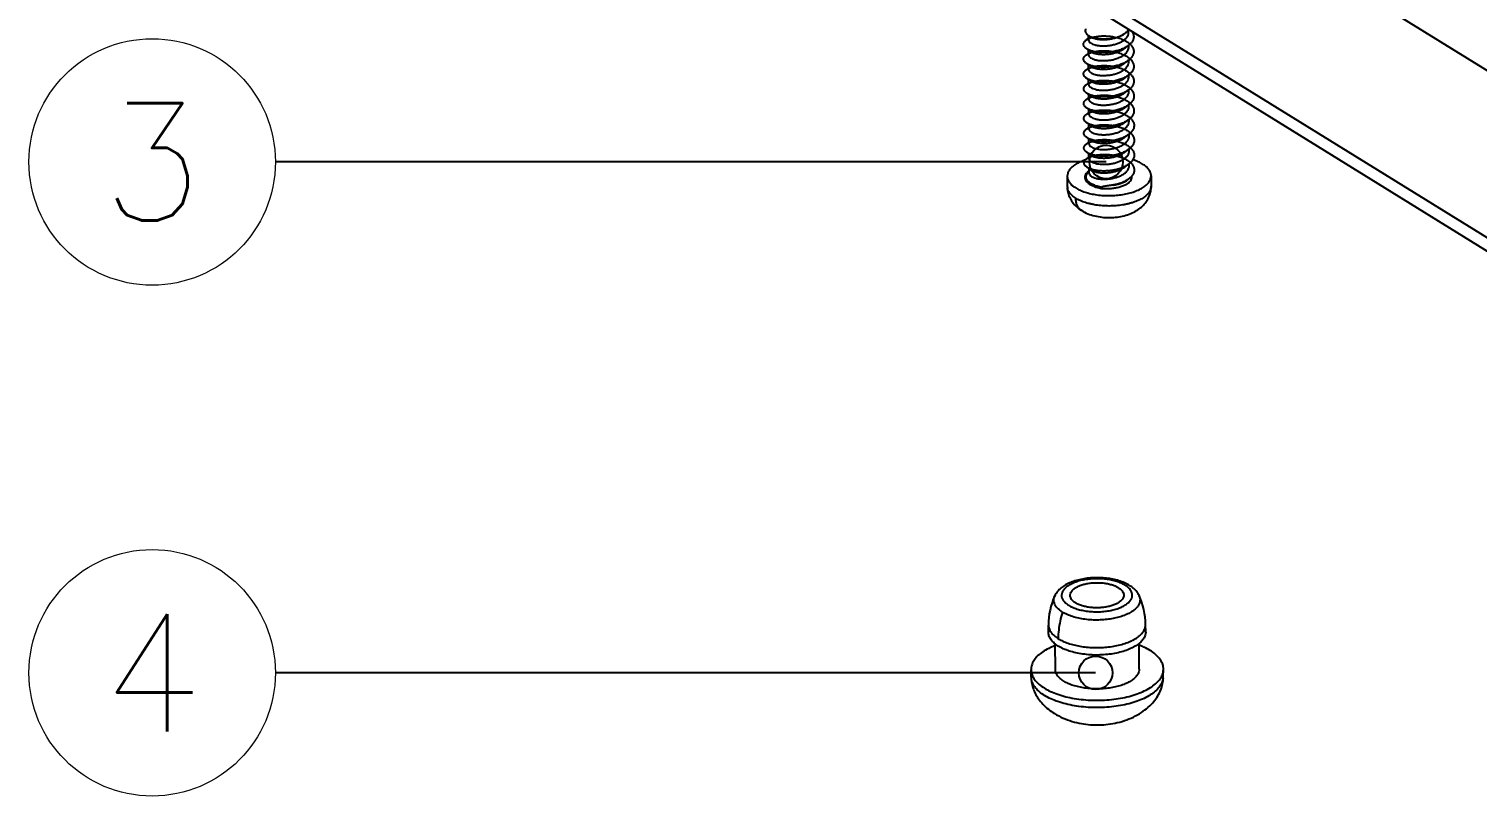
# Model space of a CAD drawing. Header units: inches. Extents: x 3721 to 4368, y 531 to 969.
# Drawn here: x 3727.7 to 3814.1, y 559.8 to 605.5 of the extents above; entities that cross this region are included whole.
import ezdxf
from ezdxf.enums import TextEntityAlignment as Align

# ---------------------------------------------------------------- set-up
doc = ezdxf.new("R2010")
doc.units = ezdxf.units.IN
doc.header["$MEASUREMENT"] = 0
doc.layers.add('10', color=7, linetype='Continuous')
doc.layers.add('from', color=7, linetype='Continuous', lineweight=13)
doc.styles.add('TXT', font='txt.shx', dxfattribs={"bigfont": 'gbcbig.shx'})
doc.dimstyles.get("Standard").update_dxf_attribs({"dimtxt": 3, "dimasz": 2, "dimexe": 0.18, "dimexo": 0.0625, "dimgap": 0.09, "dimtad": 0, "dimzin": 0, "dimdsep": 46, "dimtxsty": 'Standard', "dimcen": 0.09, "dimclrd": 4, "dimclre": 6, "dimclrt": 4, "dimadec": 0, "dimazin": 0, "dimtfac": 1, "dimtofl": 0, "dimtmove": 0, "dimatfit": 3, "dimfxl": 1, "dimtolj": 1, "dimtzin": 0, "dimarcsym": 0})

msp = doc.modelspace()

# ---------------------------------------------------------------- linework, layer by layer
at = {"color": 7, "linetype": 'Continuous'}
for p, q in [((3790.875, 604.986), (3790.725, 604.871)), ((3790.837, 605.187), (3790.986, 605.1)), ((3790.874, 605.16), (3790.982, 605.079)), ((3790.875, 604.895), (3790.874, 605.16)), ((3791.115, 605.004), (3790.982, 605.079)), ((3793.273, 605.347), (3793.272, 605.523)), ((3790.879, 604.102), (3790.729, 603.988)), ((3790.731, 604.386), (3790.986, 604.196)), ((3790.879, 604.012), (3790.878, 604.276)), ((3791.119, 604.121), (3790.986, 604.196)), ((3793.004, 604.365), (3793.256, 604.557)), ((3793.277, 604.464), (3793.276, 604.574)), ((3790.882, 603.219), (3790.733, 603.105)), ((3790.735, 603.503), (3790.989, 603.312)), ((3790.883, 603.129), (3790.882, 603.393)), ((3791.122, 603.238), (3790.989, 603.312)), ((3793.007, 603.481), (3793.259, 603.674)), ((3793.28, 603.58), (3793.28, 603.691)), ((3790.886, 602.336), (3790.736, 602.221)), ((3790.739, 602.62), (3790.993, 602.429)), ((3790.887, 602.245), (3790.886, 602.51)), ((3791.126, 602.355), (3790.993, 602.429)), ((3793.011, 602.598), (3793.263, 602.791)), ((3793.284, 602.697), (3793.284, 602.807)), ((3790.89, 601.453), (3790.74, 601.338)), ((3790.743, 601.737), (3790.997, 601.546)), ((3790.89, 601.362), (3790.889, 601.627)), ((3791.13, 601.471), (3790.997, 601.546)), ((3793.015, 601.715), (3793.267, 601.908)), ((3793.288, 601.814), (3793.287, 601.924)), ((3790.894, 600.57), (3790.744, 600.455)), ((3790.746, 600.854), (3791.001, 600.663)), ((3790.894, 600.479), (3790.893, 600.744)), ((3791.134, 600.588), (3791.001, 600.663)), ((3793.019, 600.832), (3793.271, 601.024)), ((3793.292, 600.931), (3793.291, 601.041)), ((3790.898, 599.686), (3790.748, 599.572)), ((3790.75, 599.97), (3791.005, 599.78)), ((3790.898, 599.596), (3790.897, 599.86)), ((3791.138, 599.705), (3791.005, 599.78)), ((3793.022, 599.948), (3793.275, 600.141)), ((3793.295, 600.048), (3793.295, 600.158)), ((3790.901, 598.803), (3790.752, 598.689)), ((3790.754, 599.087), (3791.008, 598.896)), ((3790.902, 598.713), (3790.901, 598.977)), ((3791.141, 598.822), (3791.008, 598.896)), ((3793.026, 599.065), (3793.278, 599.258)), ((3793.299, 599.164), (3793.299, 599.274)), ((3790.905, 597.92), (3790.755, 597.805)), ((3790.758, 598.204), (3791.012, 598.013)), ((3790.906, 597.829), (3790.904, 598.094)), ((3791.145, 597.939), (3791.012, 598.013)), ((3793.03, 598.182), (3793.282, 598.375)), ((3793.303, 598.281), (3793.303, 598.391)), ((3790.761, 597.321), (3791.016, 597.13)), ((3790.909, 596.946), (3790.908, 597.211)), ((3791.149, 597.056), (3791.016, 597.13)), ((3793.034, 597.299), (3793.286, 597.492)), ((3793.307, 597.398), (3793.306, 597.508)), ((3789.61, 596.767), (3789.613, 596.149)), ((3791.652, 596.1), (3791.632, 596.041)), ((3793.183, 596.527), (3793.29, 596.608)), ((3794.609, 596.789), (3794.612, 596.17)), ((3788.49, 569.554), (3788.488, 569.996)), ((3794.288, 569.579), (3794.287, 570.021)), ((3788.899, 567.348), (3788.893, 568.874)), ((3793.898, 567.369), (3793.891, 568.897)), ((3787.461, 566.883), (3787.45, 567.324)), ((3795.341, 566.917), (3795.348, 567.358))]:
    msp.add_line(p, q, dxfattribs=at)
for centre, radius, start, end in [((3790.172, 596.152), 0.559, 180.30794, 191.03338), ((3792.65, 597.235), 0.886, 306.30435, 306.93311), ((3792.611, 570.016), 4.123, 155.18807, 180.28088), ((3790.163, 570.005), 4.123, 0.20982, 25.30298), ((3789.547, 566.909), 2.087, 180.23877, 180.71552), ((3788.338, 566.904), 0.878, 181.35892, 185.97542), ((3794.466, 566.93), 0.874, 351.53851, 359.1423)]:
    msp.add_arc(centre, radius, start, end, dxfattribs=at)
for points, start_tangent, end_tangent in [([(3793.355, 604.642), (3793.311, 604.602), (3793.226, 604.535), (3793.13, 604.472), (3793.025, 604.414), (3792.912, 604.36), (3792.79, 604.312), (3792.662, 604.27), (3792.529, 604.233), (3792.391, 604.202), (3792.251, 604.177), (3792.11, 604.159), (3791.968, 604.146), (3791.827, 604.14), (3791.689, 604.141), (3791.553, 604.147), (3791.423, 604.16), (3791.298, 604.178), (3791.18, 604.202), (3791.071, 604.23), (3790.97, 604.263), (3790.879, 604.3), (3790.799, 604.342), (3790.731, 604.387), (3790.675, 604.434), (3790.632, 604.484), (3790.601, 604.536), (3790.583, 604.588), (3790.578, 604.641), (3790.587, 604.694), (3790.61, 604.747), (3790.646, 604.798), (3790.696, 604.847), (3790.757, 604.894), (3790.83, 604.938), (3790.914, 604.979), (3791.008, 605.016), (3791.112, 605.048), (3791.225, 605.075), (3791.346, 605.097), (3791.473, 605.114), (3791.606, 605.125), (3791.743, 605.13), (3791.883, 605.129), (3792.024, 605.122), (3792.166, 605.108), (3792.307, 605.088), (3792.447, 605.062), (3792.582, 605.029), (3792.714, 604.991), (3792.839, 604.947), (3792.958, 604.898), (3793.069, 604.843), (3793.171, 604.784), (3793.264, 604.72), (3793.345, 604.653), (3793.415, 604.582), (3793.472, 604.508), (3793.517, 604.431), (3793.55, 604.353), (3793.57, 604.274), (3793.576, 604.194), (3793.569, 604.115), (3793.548, 604.035), (3793.513, 603.957), (3793.466, 603.881), (3793.406, 603.807), (3793.335, 603.736), (3793.26, 603.674)], (-0.721308, -0.692614), (-0.795037, -0.606561)), ([(3790.731, 604.386), (3790.675, 604.434), (3790.632, 604.484), (3790.601, 604.536), (3790.583, 604.588), (3790.578, 604.641), (3790.587, 604.694), (3790.61, 604.747), (3790.646, 604.798), (3790.696, 604.847), (3790.725, 604.871)], (-0.800667, 0.59911), (0.795674, 0.605725)), ([(3790.708, 605.547), (3790.682, 605.463), (3790.694, 605.365), (3790.75, 605.268), (3790.837, 605.187)], (-0.445122, -0.89547), (0.800955, -0.598724)), ([(3790.875, 604.895), (3790.877, 604.873), (3790.913, 604.791), (3790.994, 604.715), (3791.116, 604.65)], (-0.003514, -0.999994), (0.920726, -0.390211)), ([(3790.986, 605.1), (3791.158, 605.037), (3791.358, 604.989), (3791.579, 604.96), (3791.814, 604.949), (3792.057, 604.961), (3792.299, 604.994), (3792.529, 605.046), (3792.74, 605.117), (3792.926, 605.206), (3793.061, 605.295)], (0.908379, -0.418148), (0.793975, 0.607951)), ([(3793, 605.248), (3792.966, 605.223), (3792.793, 605.12), (3792.593, 605.035), (3792.372, 604.969), (3792.14, 604.924), (3791.906, 604.899), (3791.678, 604.897), (3791.465, 604.916), (3791.274, 604.952), (3791.115, 605.004)], (-0.794495, -0.607271), (-0.920728, 0.390205)), ([(3791.116, 604.65), (3791.275, 604.596), (3791.465, 604.559), (3791.678, 604.541), (3791.905, 604.544), (3792.141, 604.567), (3792.375, 604.613), (3792.596, 604.679), (3792.796, 604.766), (3792.969, 604.868), (3793.107, 604.984), (3793.206, 605.112), (3793.261, 605.248), (3793.273, 605.347)], (0.920726, -0.390211), (-0.002361, 0.999997)), ([(3793.061, 605.295), (3793.08, 605.309), (3793.196, 605.422), (3793.266, 605.527)], (0.793975, 0.607951), (0.453443, 0.891285)), ([(3793.452, 605.413), (3793.481, 605.372), (3793.523, 605.295), (3793.553, 605.217), (3793.569, 605.137), (3793.572, 605.057), (3793.561, 604.977), (3793.536, 604.898), (3793.499, 604.821), (3793.448, 604.746), (3793.385, 604.672), (3793.311, 604.602), (3793.256, 604.557)], (0.595849, -0.803097), (-0.795023, -0.606579)), ([(3793.358, 603.758), (3793.335, 603.736), (3793.252, 603.669), (3793.16, 603.605), (3793.057, 603.545), (3792.945, 603.49), (3792.825, 603.441), (3792.699, 603.397), (3792.567, 603.359), (3792.43, 603.326), (3792.291, 603.3), (3792.15, 603.28), (3792.008, 603.265), (3791.866, 603.258), (3791.727, 603.257), (3791.591, 603.262), (3791.459, 603.273), (3791.333, 603.29), (3791.214, 603.312), (3791.101, 603.339), (3790.998, 603.371), (3790.904, 603.407), (3790.822, 603.448), (3790.751, 603.492), (3790.692, 603.539), (3790.645, 603.588), (3790.611, 603.639), (3790.59, 603.692), (3790.582, 603.745), (3790.587, 603.798), (3790.607, 603.85), (3790.64, 603.902), (3790.686, 603.952), (3790.744, 603.999), (3790.814, 604.044), (3790.895, 604.086), (3790.987, 604.123), (3791.089, 604.157), (3791.199, 604.185), (3791.318, 604.209), (3791.444, 604.227), (3791.576, 604.239), (3791.711, 604.246), (3791.851, 604.246), (3791.992, 604.241), (3792.134, 604.229), (3792.276, 604.211), (3792.415, 604.186), (3792.552, 604.155), (3792.684, 604.118), (3792.811, 604.075), (3792.932, 604.027), (3793.046, 603.974), (3793.15, 603.916), (3793.245, 603.854), (3793.329, 603.787), (3793.402, 603.717), (3793.462, 603.643), (3793.511, 603.568), (3793.547, 603.49), (3793.57, 603.411), (3793.579, 603.332), (3793.576, 603.252), (3793.558, 603.172), (3793.527, 603.094), (3793.483, 603.017), (3793.426, 602.943), (3793.358, 602.871), (3793.278, 602.802), (3793.263, 602.791)], (-0.721702, -0.692204), (-0.794989, -0.606623)), ([(3793.256, 604.557), (3793.226, 604.535), (3793.13, 604.472), (3793.025, 604.414), (3792.912, 604.36), (3792.79, 604.312), (3792.662, 604.27), (3792.529, 604.233), (3792.391, 604.202), (3792.251, 604.177), (3792.11, 604.159), (3791.968, 604.146), (3791.827, 604.14), (3791.689, 604.141), (3791.553, 604.147), (3791.423, 604.16), (3791.298, 604.178), (3791.18, 604.202), (3791.071, 604.23), (3790.97, 604.263), (3790.879, 604.3), (3790.799, 604.342), (3790.731, 604.386)], (-0.795023, -0.606579), (-0.800667, 0.59911)), ([(3790.879, 604.012), (3790.881, 603.989), (3790.917, 603.908), (3790.998, 603.832), (3791.12, 603.767)], (-0.003953, -0.999992), (0.920725, -0.390211)), ([(3793.004, 604.364), (3792.97, 604.34), (3792.797, 604.237), (3792.597, 604.152), (3792.377, 604.086), (3792.145, 604.04), (3791.91, 604.016), (3791.683, 604.014), (3791.469, 604.032), (3791.278, 604.069), (3791.119, 604.121)], (-0.793811, -0.608165), (-0.920724, 0.390214)), ([(3791.12, 603.767), (3791.279, 603.713), (3791.469, 603.676), (3791.682, 603.658), (3791.909, 603.661), (3792.145, 603.684), (3792.378, 603.729), (3792.599, 603.796), (3792.799, 603.882), (3792.972, 603.984), (3793.111, 604.101), (3793.209, 604.229), (3793.265, 604.364), (3793.277, 604.464)], (0.920725, -0.390211), (-0.002559, 0.999997)), ([(3793.362, 602.875), (3793.358, 602.871), (3793.278, 602.802), (3793.188, 602.737), (3793.087, 602.676), (3792.978, 602.62), (3792.86, 602.57), (3792.735, 602.524), (3792.605, 602.485), (3792.469, 602.451), (3792.33, 602.423), (3792.189, 602.401), (3792.048, 602.385), (3791.906, 602.376), (3791.766, 602.373), (3791.629, 602.377), (3791.496, 602.386), (3791.368, 602.402), (3791.247, 602.423), (3791.133, 602.448), (3791.027, 602.479), (3790.931, 602.514), (3790.846, 602.554), (3790.772, 602.597), (3790.709, 602.643), (3790.66, 602.692), (3790.622, 602.743), (3790.598, 602.795), (3790.587, 602.848), (3790.589, 602.901), (3790.604, 602.954), (3790.634, 603.006), (3790.677, 603.056), (3790.732, 603.104), (3790.799, 603.15), (3790.878, 603.192), (3790.967, 603.231), (3791.066, 603.266), (3791.174, 603.296), (3791.291, 603.32), (3791.415, 603.34), (3791.546, 603.353), (3791.681, 603.362), (3791.819, 603.364), (3791.96, 603.36), (3792.101, 603.349), (3792.243, 603.332), (3792.384, 603.309), (3792.521, 603.28), (3792.655, 603.245), (3792.784, 603.204), (3792.906, 603.157), (3793.021, 603.105), (3793.128, 603.048), (3793.226, 602.986), (3793.313, 602.921), (3793.388, 602.852), (3793.452, 602.779), (3793.504, 602.704), (3793.542, 602.627), (3793.569, 602.548), (3793.582, 602.469), (3793.582, 602.389), (3793.568, 602.309), (3793.54, 602.231), (3793.499, 602.153), (3793.446, 602.078), (3793.38, 602.006), (3793.303, 601.936), (3793.267, 601.908)], (-0.721686, -0.69222), (-0.795011, -0.606595)), ([(3790.739, 602.62), (3790.709, 602.643), (3790.66, 602.692), (3790.622, 602.743), (3790.598, 602.795), (3790.587, 602.848), (3790.589, 602.901), (3790.604, 602.954), (3790.634, 603.006), (3790.677, 603.056), (3790.732, 603.104), (3790.733, 603.105)], (-0.800673, 0.599102), (0.795675, 0.605723)), ([(3793.26, 603.674), (3793.252, 603.669), (3793.16, 603.605), (3793.057, 603.545), (3792.945, 603.49), (3792.825, 603.441), (3792.699, 603.397), (3792.567, 603.359), (3792.43, 603.326), (3792.291, 603.3), (3792.15, 603.28), (3792.008, 603.265), (3791.866, 603.258), (3791.727, 603.257), (3791.591, 603.262), (3791.459, 603.273), (3791.333, 603.29), (3791.214, 603.312), (3791.101, 603.339), (3790.998, 603.371), (3790.904, 603.407), (3790.822, 603.448), (3790.751, 603.492), (3790.735, 603.503)], (-0.795037, -0.606561), (-0.800732, 0.599023)), ([(3790.883, 603.129), (3790.885, 603.106), (3790.921, 603.024), (3791.002, 602.949), (3791.124, 602.883)], (-0.003363, -0.999994), (0.920727, -0.390207)), ([(3793.007, 603.481), (3792.974, 603.457), (3792.801, 603.353), (3792.6, 603.268), (3792.38, 603.203), (3792.148, 603.157), (3791.914, 603.133), (3791.686, 603.131), (3791.472, 603.149), (3791.282, 603.186), (3791.122, 603.238)], (-0.794531, -0.607224), (-0.920727, 0.390208)), ([(3791.124, 602.884), (3791.282, 602.83), (3791.472, 602.793), (3791.685, 602.775), (3791.913, 602.778), (3792.149, 602.801), (3792.382, 602.846), (3792.603, 602.913), (3792.804, 602.999), (3792.976, 603.102), (3793.115, 603.218), (3793.213, 603.346), (3793.269, 603.481), (3793.28, 603.58)], (0.920727, -0.390207), (-0.00241, 0.999997)), ([(3793.367, 601.993), (3793.303, 601.936), (3793.216, 601.87), (3793.118, 601.808), (3793.011, 601.751), (3792.895, 601.699), (3792.771, 601.652), (3792.642, 601.611), (3792.508, 601.576), (3792.37, 601.546), (3792.229, 601.523), (3792.088, 601.505), (3791.946, 601.494), (3791.805, 601.49), (3791.667, 601.492), (3791.533, 601.5), (3791.404, 601.514), (3791.281, 601.534), (3791.165, 601.558), (3791.057, 601.588), (3790.958, 601.622), (3790.87, 601.66), (3790.793, 601.702), (3790.728, 601.748), (3790.675, 601.796), (3790.634, 601.847), (3790.607, 601.899), (3790.592, 601.951), (3790.59, 602.004), (3790.603, 602.057), (3790.629, 602.109), (3790.668, 602.16), (3790.721, 602.209), (3790.785, 602.255), (3790.86, 602.299), (3790.947, 602.338), (3791.043, 602.374), (3791.15, 602.405), (3791.265, 602.431), (3791.387, 602.452), (3791.516, 602.468), (3791.649, 602.477), (3791.787, 602.48), (3791.928, 602.478), (3792.069, 602.469), (3792.211, 602.454), (3792.352, 602.433), (3792.49, 602.405), (3792.625, 602.371), (3792.755, 602.331), (3792.879, 602.286), (3792.997, 602.235), (3793.106, 602.18), (3793.206, 602.12), (3793.295, 602.055), (3793.374, 601.986), (3793.441, 601.915), (3793.495, 601.84), (3793.538, 601.763), (3793.567, 601.685), (3793.584, 601.606), (3793.587, 601.526), (3793.576, 601.446), (3793.552, 601.367), (3793.515, 601.289), (3793.464, 601.214), (3793.402, 601.141), (3793.328, 601.07), (3793.271, 601.024)], (-0.721142, -0.692787), (-0.795024, -0.606578)), ([(3790.743, 601.737), (3790.728, 601.748), (3790.675, 601.796), (3790.634, 601.847), (3790.607, 601.899), (3790.592, 601.951), (3790.59, 602.004), (3790.603, 602.057), (3790.629, 602.109), (3790.668, 602.16), (3790.721, 602.209), (3790.736, 602.222)], (-0.80061, 0.599186), (0.793398, 0.608703)), ([(3793.263, 602.791), (3793.188, 602.737), (3793.087, 602.676), (3792.978, 602.62), (3792.86, 602.57), (3792.735, 602.524), (3792.605, 602.485), (3792.469, 602.451), (3792.33, 602.423), (3792.189, 602.401), (3792.048, 602.385), (3791.906, 602.376), (3791.766, 602.373), (3791.629, 602.377), (3791.496, 602.386), (3791.368, 602.402), (3791.247, 602.423), (3791.133, 602.448), (3791.027, 602.479), (3790.931, 602.514), (3790.846, 602.554), (3790.772, 602.597), (3790.739, 602.62)], (-0.794989, -0.606623), (-0.800673, 0.599102)), ([(3790.887, 602.245), (3790.888, 602.223), (3790.924, 602.141), (3791.005, 602.066), (3791.128, 602)], (-0.004044, -0.999992), (0.920724, -0.390214)), ([(3793.011, 602.598), (3792.978, 602.574), (3792.805, 602.47), (3792.604, 602.385), (3792.384, 602.32), (3792.152, 602.274), (3791.917, 602.25), (3791.69, 602.248), (3791.476, 602.266), (3791.286, 602.302), (3791.126, 602.355)], (-0.793807, -0.608169), (-0.920726, 0.39021)), ([(3791.128, 602), (3791.286, 601.947), (3791.477, 601.909), (3791.69, 601.892), (3791.917, 601.895), (3792.153, 601.918), (3792.386, 601.963), (3792.606, 602.03), (3792.807, 602.116), (3792.98, 602.218), (3793.118, 602.334), (3793.217, 602.462), (3793.272, 602.597), (3793.284, 602.697)], (0.920724, -0.390214), (-0.0025, 0.999997)), ([(3793.37, 601.109), (3793.328, 601.07), (3793.243, 601.003), (3793.147, 600.94), (3793.042, 600.882), (3792.929, 600.828), (3792.807, 600.78), (3792.679, 600.738), (3792.546, 600.701), (3792.409, 600.67), (3792.269, 600.645), (3792.127, 600.626), (3791.986, 600.614), (3791.845, 600.607), (3791.706, 600.608), (3791.571, 600.614), (3791.44, 600.627), (3791.315, 600.645), (3791.197, 600.668), (3791.087, 600.696), (3790.986, 600.729), (3790.895, 600.767), (3790.815, 600.808), (3790.747, 600.853), (3790.691, 600.901), (3790.647, 600.95), (3790.616, 601.002), (3790.598, 601.054), (3790.593, 601.107), (3790.602, 601.161), (3790.625, 601.213), (3790.661, 601.264), (3790.71, 601.314), (3790.771, 601.36), (3790.844, 601.405), (3790.928, 601.445), (3791.022, 601.482), (3791.125, 601.515), (3791.238, 601.542), (3791.359, 601.564), (3791.486, 601.581), (3791.619, 601.592), (3791.756, 601.597), (3791.895, 601.596), (3792.037, 601.589), (3792.179, 601.575), (3792.32, 601.555), (3792.459, 601.529), (3792.595, 601.497), (3792.727, 601.459), (3792.852, 601.415), (3792.971, 601.366), (3793.082, 601.311), (3793.185, 601.252), (3793.277, 601.188), (3793.359, 601.121), (3793.429, 601.05), (3793.486, 600.976), (3793.532, 600.9), (3793.565, 600.822), (3793.585, 600.743), (3793.591, 600.663), (3793.584, 600.583), (3793.564, 600.504), (3793.529, 600.426), (3793.482, 600.35), (3793.422, 600.276), (3793.351, 600.205), (3793.275, 600.141)], (-0.721335, -0.692586), (-0.795036, -0.606562)), ([(3790.746, 600.854), (3790.691, 600.901), (3790.647, 600.95), (3790.616, 601.002), (3790.598, 601.054), (3790.593, 601.107), (3790.602, 601.161), (3790.625, 601.213), (3790.661, 601.264), (3790.71, 601.314), (3790.74, 601.338)], (-0.800676, 0.599098), (0.795665, 0.605737)), ([(3793.267, 601.908), (3793.216, 601.87), (3793.118, 601.808), (3793.011, 601.751), (3792.895, 601.699), (3792.771, 601.652), (3792.642, 601.611), (3792.508, 601.576), (3792.37, 601.546), (3792.229, 601.523), (3792.088, 601.505), (3791.946, 601.494), (3791.805, 601.49), (3791.667, 601.492), (3791.533, 601.5), (3791.404, 601.514), (3791.281, 601.534), (3791.165, 601.558), (3791.057, 601.588), (3790.958, 601.622), (3790.87, 601.66), (3790.793, 601.702), (3790.743, 601.737)], (-0.795011, -0.606595), (-0.80061, 0.599186)), ([(3790.891, 601.362), (3790.892, 601.34), (3790.928, 601.258), (3791.009, 601.183), (3791.131, 601.117)], (-0.003301, -0.999995), (0.920728, -0.390205)), ([(3793.015, 601.715), (3792.981, 601.69), (3792.809, 601.587), (3792.608, 601.502), (3792.388, 601.437), (3792.156, 601.391), (3791.921, 601.366), (3791.694, 601.364), (3791.48, 601.383), (3791.289, 601.419), (3791.13, 601.471)], (-0.794498, -0.607266), (-0.920725, 0.390212)), ([(3791.131, 601.117), (3791.29, 601.064), (3791.48, 601.026), (3791.693, 601.008), (3791.92, 601.011), (3792.156, 601.035), (3792.389, 601.08), (3792.611, 601.147), (3792.811, 601.233), (3792.984, 601.335), (3793.122, 601.451), (3793.221, 601.579), (3793.276, 601.715), (3793.288, 601.814)], (0.920728, -0.390205), (-0.00247, 0.999997)), ([(3793.374, 600.226), (3793.351, 600.205), (3793.269, 600.137), (3793.176, 600.073), (3793.074, 600.013), (3792.962, 599.958), (3792.843, 599.909), (3792.716, 599.865), (3792.584, 599.827), (3792.448, 599.794), (3792.309, 599.768), (3792.167, 599.747), (3792.025, 599.733), (3791.884, 599.725), (3791.745, 599.724), (3791.608, 599.729), (3791.477, 599.74), (3791.351, 599.757), (3791.231, 599.779), (3791.118, 599.806), (3791.015, 599.837), (3790.921, 599.874), (3790.838, 599.914), (3790.767, 599.958), (3790.708, 600.005), (3790.661, 600.054), (3790.627, 600.106), (3790.605, 600.158), (3790.597, 600.211), (3790.602, 600.264), (3790.622, 600.316), (3790.654, 600.368), (3790.7, 600.418), (3790.758, 600.466), (3790.828, 600.511), (3790.909, 600.552), (3791, 600.59), (3791.102, 600.623), (3791.213, 600.652), (3791.331, 600.676), (3791.457, 600.694), (3791.588, 600.706), (3791.724, 600.713), (3791.863, 600.713), (3792.005, 600.708), (3792.147, 600.696), (3792.288, 600.678), (3792.428, 600.654), (3792.565, 600.623), (3792.697, 600.586), (3792.824, 600.543), (3792.945, 600.495), (3793.059, 600.442), (3793.164, 600.385), (3793.259, 600.322), (3793.343, 600.255), (3793.416, 600.185), (3793.477, 600.112), (3793.525, 600.036), (3793.561, 599.959), (3793.585, 599.88), (3793.595, 599.8), (3793.591, 599.72), (3793.574, 599.64), (3793.543, 599.562), (3793.499, 599.486), (3793.443, 599.411), (3793.374, 599.339), (3793.295, 599.271), (3793.278, 599.258)], (-0.721735, -0.69217), (-0.794988, -0.606625)), ([(3793.271, 601.024), (3793.243, 601.003), (3793.147, 600.94), (3793.042, 600.882), (3792.929, 600.828), (3792.807, 600.78), (3792.679, 600.738), (3792.546, 600.701), (3792.409, 600.67), (3792.269, 600.645), (3792.127, 600.626), (3791.986, 600.614), (3791.845, 600.607), (3791.706, 600.608), (3791.571, 600.614), (3791.44, 600.627), (3791.315, 600.645), (3791.197, 600.668), (3791.087, 600.696), (3790.986, 600.729), (3790.895, 600.767), (3790.815, 600.808), (3790.747, 600.853), (3790.746, 600.854)], (-0.795024, -0.606578), (-0.800676, 0.599098)), ([(3790.894, 600.479), (3790.896, 600.457), (3790.932, 600.375), (3791.013, 600.299), (3791.135, 600.234)], (-0.004075, -0.999992), (0.920723, -0.390217)), ([(3793.019, 600.832), (3792.985, 600.807), (3792.812, 600.704), (3792.612, 600.619), (3792.391, 600.553), (3792.16, 600.508), (3791.925, 600.483), (3791.697, 600.481), (3791.484, 600.5), (3791.293, 600.536), (3791.134, 600.588)], (-0.793868, -0.608091), (-0.920727, 0.390207)), ([(3791.135, 600.234), (3791.294, 600.18), (3791.484, 600.143), (3791.698, 600.125), (3791.925, 600.128), (3792.16, 600.151), (3792.393, 600.196), (3792.614, 600.263), (3792.815, 600.35), (3792.987, 600.452), (3793.126, 600.568), (3793.224, 600.696), (3793.28, 600.831), (3793.292, 600.931)], (0.920723, -0.390217), (-0.00244, 0.999997)), ([(3793.378, 599.343), (3793.374, 599.339), (3793.295, 599.271), (3793.204, 599.205), (3793.104, 599.145), (3792.995, 599.088), (3792.878, 599.038), (3792.753, 598.992), (3792.622, 598.953), (3792.487, 598.919), (3792.348, 598.891), (3792.207, 598.869), (3792.065, 598.853), (3791.924, 598.843), (3791.784, 598.84), (3791.647, 598.844), (3791.514, 598.853), (3791.386, 598.869), (3791.264, 598.889), (3791.15, 598.915), (3791.044, 598.946), (3790.948, 598.981), (3790.862, 599.02), (3790.788, 599.063), (3790.726, 599.11), (3790.676, 599.158), (3790.638, 599.209), (3790.613, 599.261), (3790.602, 599.314), (3790.604, 599.367), (3790.619, 599.42), (3790.648, 599.472), (3790.691, 599.522), (3790.746, 599.571), (3790.813, 599.616), (3790.891, 599.659), (3790.98, 599.698), (3791.079, 599.732), (3791.187, 599.762), (3791.304, 599.787), (3791.428, 599.806), (3791.558, 599.82), (3791.693, 599.829), (3791.832, 599.831), (3791.972, 599.827), (3792.114, 599.817), (3792.256, 599.8), (3792.396, 599.777), (3792.534, 599.748), (3792.668, 599.713), (3792.797, 599.672), (3792.919, 599.625), (3793.034, 599.573), (3793.141, 599.516), (3793.239, 599.455), (3793.326, 599.389), (3793.402, 599.32), (3793.466, 599.248), (3793.518, 599.173), (3793.557, 599.095), (3793.584, 599.017), (3793.597, 598.937), (3793.597, 598.857), (3793.584, 598.778), (3793.556, 598.699), (3793.515, 598.622), (3793.462, 598.547), (3793.396, 598.474), (3793.32, 598.405), (3793.282, 598.375)], (-0.72164, -0.692268), (-0.795013, -0.606592)), ([(3790.754, 599.087), (3790.726, 599.11), (3790.676, 599.158), (3790.638, 599.209), (3790.613, 599.261), (3790.602, 599.314), (3790.604, 599.367), (3790.619, 599.42), (3790.648, 599.472), (3790.691, 599.522), (3790.746, 599.571), (3790.748, 599.572)], (-0.800665, 0.599112), (0.795633, 0.605779)), ([(3793.275, 600.141), (3793.269, 600.137), (3793.176, 600.073), (3793.074, 600.013), (3792.962, 599.958), (3792.843, 599.909), (3792.716, 599.865), (3792.584, 599.827), (3792.448, 599.794), (3792.309, 599.768), (3792.167, 599.747), (3792.025, 599.733), (3791.884, 599.725), (3791.745, 599.724), (3791.608, 599.729), (3791.477, 599.74), (3791.351, 599.757), (3791.231, 599.779), (3791.118, 599.806), (3791.015, 599.837), (3790.921, 599.874), (3790.838, 599.914), (3790.767, 599.958), (3790.75, 599.97)], (-0.795036, -0.606562), (-0.800731, 0.599024)), ([(3790.898, 599.596), (3790.9, 599.573), (3790.936, 599.491), (3791.017, 599.416), (3791.139, 599.351)], (-0.003314, -0.999995), (0.920729, -0.390203)), ([(3793.022, 599.948), (3792.989, 599.924), (3792.816, 599.82), (3792.616, 599.736), (3792.396, 599.67), (3792.164, 599.625), (3791.929, 599.6), (3791.702, 599.598), (3791.488, 599.616), (3791.297, 599.653), (3791.138, 599.705)], (-0.794246, -0.607597), (-0.920724, 0.390215)), ([(3791.139, 599.351), (3791.297, 599.297), (3791.487, 599.26), (3791.7, 599.242), (3791.927, 599.245), (3792.163, 599.268), (3792.397, 599.313), (3792.618, 599.38), (3792.819, 599.467), (3792.991, 599.569), (3793.13, 599.685), (3793.228, 599.813), (3793.284, 599.948), (3793.295, 600.048)], (0.920729, -0.390203), (-0.002531, 0.999997)), ([(3793.382, 598.46), (3793.32, 598.405), (3793.232, 598.339), (3793.135, 598.277), (3793.028, 598.219), (3792.912, 598.167), (3792.789, 598.12), (3792.659, 598.079), (3792.525, 598.043), (3792.387, 598.014), (3792.247, 597.99), (3792.105, 597.973), (3791.963, 597.962), (3791.823, 597.957), (3791.685, 597.959), (3791.551, 597.967), (3791.422, 597.981), (3791.298, 598), (3791.182, 598.025), (3791.074, 598.054), (3790.975, 598.088), (3790.887, 598.127), (3790.809, 598.169), (3790.744, 598.214), (3790.691, 598.263), (3790.65, 598.313), (3790.622, 598.365), (3790.607, 598.418), (3790.605, 598.471), (3790.618, 598.523), (3790.644, 598.575), (3790.683, 598.626), (3790.735, 598.675), (3790.799, 598.722), (3790.874, 598.765), (3790.96, 598.805), (3791.057, 598.84), (3791.163, 598.872), (3791.278, 598.898), (3791.4, 598.919), (3791.528, 598.934), (3791.662, 598.944), (3791.8, 598.948), (3791.94, 598.945), (3792.082, 598.937), (3792.224, 598.922), (3792.365, 598.901), (3792.503, 598.873), (3792.638, 598.839), (3792.768, 598.799), (3792.892, 598.754), (3793.01, 598.704), (3793.119, 598.648), (3793.219, 598.588), (3793.309, 598.523), (3793.388, 598.455), (3793.455, 598.383), (3793.51, 598.309), (3793.552, 598.232), (3793.582, 598.154), (3793.599, 598.074), (3793.602, 597.994), (3793.592, 597.914), (3793.568, 597.835), (3793.531, 597.758), (3793.48, 597.682), (3793.418, 597.609), (3793.344, 597.539), (3793.286, 597.492)], (-0.721116, -0.692814), (-0.795024, -0.606578)), ([(3790.758, 598.204), (3790.744, 598.214), (3790.691, 598.263), (3790.65, 598.313), (3790.622, 598.365), (3790.607, 598.418), (3790.605, 598.471), (3790.618, 598.523), (3790.644, 598.575), (3790.683, 598.626), (3790.735, 598.675), (3790.751, 598.689)], (-0.80061, 0.599185), (0.793451, 0.608635)), ([(3793.278, 599.258), (3793.204, 599.205), (3793.104, 599.145), (3792.995, 599.088), (3792.878, 599.038), (3792.753, 598.992), (3792.622, 598.953), (3792.487, 598.919), (3792.348, 598.891), (3792.207, 598.869), (3792.065, 598.853), (3791.924, 598.843), (3791.784, 598.84), (3791.647, 598.844), (3791.514, 598.853), (3791.386, 598.869), (3791.264, 598.889), (3791.15, 598.915), (3791.044, 598.946), (3790.948, 598.981), (3790.862, 599.02), (3790.788, 599.063), (3790.754, 599.087)], (-0.794988, -0.606625), (-0.800665, 0.599112)), ([(3790.902, 598.713), (3790.904, 598.69), (3790.939, 598.608), (3791.02, 598.533), (3791.143, 598.467)], (-0.004021, -0.999992), (0.920722, -0.390219)), ([(3793.026, 599.065), (3792.993, 599.041), (3792.82, 598.937), (3792.619, 598.852), (3792.399, 598.787), (3792.167, 598.741), (3791.932, 598.717), (3791.705, 598.715), (3791.491, 598.733), (3791.301, 598.77), (3791.141, 598.822)], (-0.793984, -0.607939), (-0.920728, 0.390204)), ([(3791.143, 598.467), (3791.292, 598.417), (3791.468, 598.38), (3791.666, 598.36), (3791.878, 598.359), (3792.098, 598.376), (3792.32, 598.412), (3792.533, 598.467), (3792.731, 598.541), (3792.908, 598.629), (3793.056, 598.731), (3793.173, 598.845), (3793.253, 598.969), (3793.294, 599.097), (3793.299, 599.164)], (0.920722, -0.390219), (-0.003861, 0.999993)), ([(3793.385, 597.576), (3793.344, 597.539), (3793.259, 597.472), (3793.164, 597.409), (3793.059, 597.35), (3792.946, 597.296), (3792.825, 597.248), (3792.697, 597.206), (3792.564, 597.169), (3792.426, 597.138), (3792.286, 597.113), (3792.145, 597.094), (3792.003, 597.081), (3791.862, 597.075), (3791.724, 597.075), (3791.588, 597.081), (3791.458, 597.094), (3791.333, 597.112), (3791.215, 597.135), (3791.104, 597.163), (3791.003, 597.196), (3790.912, 597.233), (3790.832, 597.274), (3790.763, 597.319), (3790.707, 597.367), (3790.663, 597.417), (3790.632, 597.468), (3790.614, 597.521), (3790.609, 597.574), (3790.617, 597.627), (3790.639, 597.679), (3790.675, 597.731), (3790.724, 597.78), (3790.785, 597.827), (3790.858, 597.871), (3790.941, 597.912), (3791.035, 597.949), (3791.139, 597.981), (3791.251, 598.009), (3791.372, 598.031), (3791.499, 598.048), (3791.632, 598.059), (3791.768, 598.064), (3791.908, 598.063), (3792.049, 598.056), (3792.191, 598.043), (3792.333, 598.023), (3792.472, 597.997), (3792.608, 597.965), (3792.739, 597.927), (3792.865, 597.883), (3792.984, 597.834), (3793.096, 597.779), (3793.198, 597.72), (3793.291, 597.657), (3793.373, 597.589), (3793.443, 597.519), (3793.501, 597.445), (3793.546, 597.368), (3793.579, 597.29), (3793.599, 597.211), (3793.606, 597.131), (3793.6, 597.052), (3793.579, 596.973), (3793.545, 596.894), (3793.498, 596.818), (3793.439, 596.744), (3793.368, 596.673), (3793.29, 596.608)], (-0.72136, -0.69256), (-0.795034, -0.606565)), ([(3793.282, 598.375), (3793.232, 598.339), (3793.135, 598.277), (3793.028, 598.219), (3792.912, 598.167), (3792.789, 598.12), (3792.659, 598.079), (3792.525, 598.043), (3792.387, 598.014), (3792.247, 597.99), (3792.105, 597.973), (3791.963, 597.962), (3791.823, 597.957), (3791.685, 597.959), (3791.551, 597.967), (3791.422, 597.981), (3791.298, 598), (3791.182, 598.025), (3791.074, 598.054), (3790.975, 598.088), (3790.887, 598.127), (3790.809, 598.169), (3790.758, 598.204)], (-0.795013, -0.606592), (-0.80061, 0.599185)), ([(3790.906, 597.829), (3790.907, 597.807), (3790.943, 597.725), (3791.024, 597.65), (3791.147, 597.584)], (-0.003395, -0.999994), (0.920729, -0.390203)), ([(3793.03, 598.182), (3792.997, 598.158), (3792.824, 598.054), (3792.624, 597.969), (3792.403, 597.904), (3792.172, 597.858), (3791.937, 597.834), (3791.71, 597.832), (3791.496, 597.85), (3791.305, 597.886), (3791.145, 597.939)], (-0.794155, -0.607715), (-0.920722, 0.390218)), ([(3791.147, 597.584), (3791.295, 597.534), (3791.471, 597.497), (3791.669, 597.477), (3791.88, 597.476), (3792.101, 597.493), (3792.323, 597.528), (3792.536, 597.583), (3792.735, 597.657), (3792.911, 597.746), (3793.06, 597.848), (3793.177, 597.962), (3793.257, 598.086), (3793.298, 598.214), (3793.303, 598.281)], (0.920729, -0.390203), (-0.003901, 0.999992)), ([(3790.673, 597.731), (3790.602, 597.707), (3790.309, 597.584), (3790.061, 597.442), (3789.863, 597.283), (3789.719, 597.112), (3789.635, 596.932), (3789.61, 596.767)], (-0.948871, -0.315665), (0.003463, -0.999994)), ([(3790.908, 597.072), (3790.79, 596.974), (3790.705, 596.86), (3790.667, 596.739), (3790.675, 596.617), (3790.73, 596.497), (3790.829, 596.381), (3790.973, 596.276), (3791.158, 596.182), (3791.379, 596.103), (3791.632, 596.041)], (-0.826285, -0.563253), (0.981318, -0.192391)), ([(3791.652, 596.1), (3791.524, 596.128), (3791.401, 596.162), (3791.285, 596.201), (3791.178, 596.244), (3791.083, 596.291), (3790.999, 596.34), (3790.928, 596.392), (3790.867, 596.448), (3790.816, 596.506), (3790.778, 596.567), (3790.752, 596.627), (3790.738, 596.688), (3790.737, 596.748), (3790.748, 596.808), (3790.77, 596.865), (3790.804, 596.922), (3790.849, 596.977), (3790.904, 597.03), (3790.909, 597.034)], (-0.981325, 0.192359), (0.766349, 0.642425)), ([(3793.286, 597.492), (3793.259, 597.472), (3793.164, 597.409), (3793.059, 597.35), (3792.946, 597.296), (3792.825, 597.248), (3792.697, 597.206), (3792.564, 597.169), (3792.426, 597.138), (3792.286, 597.113), (3792.145, 597.094), (3792.003, 597.081), (3791.862, 597.075), (3791.724, 597.075), (3791.588, 597.081), (3791.458, 597.094), (3791.333, 597.112), (3791.215, 597.135), (3791.104, 597.163), (3791.003, 597.196), (3790.912, 597.233), (3790.832, 597.274), (3790.763, 597.319), (3790.761, 597.321)], (-0.795024, -0.606578), (-0.800684, 0.599087)), ([(3790.909, 596.946), (3790.91, 596.937), (3790.928, 596.872), (3790.975, 596.809), (3791.05, 596.752), (3791.15, 596.701)], (0.001577, -0.999999), (0.920722, -0.390219)), ([(3793.034, 597.299), (3793, 597.274), (3792.827, 597.171), (3792.627, 597.086), (3792.406, 597.02), (3792.175, 596.975), (3791.94, 596.95), (3791.712, 596.948), (3791.499, 596.967), (3791.308, 597.003), (3791.149, 597.055)], (-0.794137, -0.607739), (-0.920729, 0.390203)), ([(3791.15, 596.701), (3791.309, 596.647), (3791.499, 596.61), (3791.712, 596.592), (3791.94, 596.595), (3792.175, 596.618), (3792.409, 596.664), (3792.63, 596.731), (3792.83, 596.817), (3793.003, 596.919), (3793.141, 597.035), (3793.24, 597.163), (3793.295, 597.299), (3793.307, 597.398)], (0.920722, -0.390219), (-0.002339, 0.999997)), ([(3794.106, 597.489), (3793.847, 597.626), (3793.544, 597.742), (3793.524, 597.748)], (-0.850384, 0.526163), (-0.952933, 0.303182)), ([(3794.609, 596.789), (3794.609, 596.807), (3794.572, 596.988), (3794.474, 597.166), (3794.318, 597.334), (3794.106, 597.489)], (-0.003463, 0.999994), (-0.850384, 0.526163)), ([(3789.61, 596.767), (3789.611, 596.749), (3789.648, 596.568), (3789.746, 596.39), (3789.902, 596.222), (3790.113, 596.067)], (0.003463, -0.999994), (0.850384, -0.526163)), ([(3789.613, 596.149), (3789.613, 596.141), (3789.647, 595.831), (3789.743, 595.53), (3789.914, 595.226), (3790.152, 594.956), (3790.47, 594.713)], (0.004255, -0.999991), (0.850384, -0.526163)), ([(3790.113, 596.067), (3790.373, 595.93), (3790.675, 595.814), (3791.013, 595.722), (3791.376, 595.656), (3791.761, 595.617), (3792.155, 595.607), (3792.547, 595.626), (3792.928, 595.674), (3793.288, 595.749), (3793.618, 595.849), (3793.91, 595.972), (3794.159, 596.114), (3794.357, 596.273), (3794.5, 596.444), (3794.585, 596.624), (3794.609, 596.789)], (0.850384, -0.526163), (-0.003463, 0.999994)), ([(3794.612, 596.17), (3794.612, 596.169), (3794.604, 596.075), (3794.58, 595.981), (3794.54, 595.889), (3794.484, 595.798), (3794.413, 595.71), (3794.327, 595.624), (3794.226, 595.542), (3794.112, 595.464), (3793.985, 595.39), (3793.846, 595.322), (3793.695, 595.259), (3793.535, 595.201), (3793.365, 595.15), (3793.186, 595.106), (3793.001, 595.068), (3792.811, 595.038), (3792.615, 595.014), (3792.417, 594.998), (3792.216, 594.99), (3792.015, 594.989), (3791.814, 594.996), (3791.615, 595.01), (3791.42, 595.032), (3791.229, 595.061), (3791.044, 595.098), (3790.865, 595.141), (3790.695, 595.191), (3790.534, 595.247), (3790.383, 595.308), (3790.243, 595.376), (3790.116, 595.449)], (0.004245, -0.999991), (-0.850384, 0.526163)), ([(3790.47, 594.713), (3790.832, 594.53), (3791.251, 594.397), (3791.672, 594.322), (3792.087, 594.298), (3792.497, 594.318), (3792.905, 594.384), (3793.306, 594.502), (3793.67, 594.669), (3793.969, 594.872), (3794.207, 595.101), (3794.379, 595.338), (3794.51, 595.608), (3794.586, 595.881), (3794.612, 596.17)], (0.850384, -0.526163), (-0.004255, 0.999991)), ([(3791.632, 596.041), (3791.894, 596.028), (3792.163, 596.035), (3792.427, 596.064), (3792.679, 596.114), (3792.908, 596.183), (3793.106, 596.271), (3793.263, 596.374), (3793.377, 596.486), (3793.444, 596.604), (3793.462, 596.723), (3793.457, 596.762)], (0.995535, -0.094394), (-0.18504, 0.982731)), ([(3792.326, 596.237), (3792.257, 596.226), (3792.196, 596.216), (3792.141, 596.208), (3792.092, 596.2), (3792.048, 596.194), (3792.007, 596.188), (3791.971, 596.183), (3791.938, 596.178), (3791.908, 596.173), (3791.88, 596.169), (3791.855, 596.165), (3791.832, 596.161), (3791.811, 596.157), (3791.792, 596.153), (3791.774, 596.15), (3791.758, 596.146), (3791.743, 596.143), (3791.73, 596.14), (3791.718, 596.136), (3791.707, 596.133), (3791.697, 596.13), (3791.688, 596.126), (3791.68, 596.123), (3791.672, 596.119), (3791.666, 596.116), (3791.661, 596.112), (3791.657, 596.108), (3791.654, 596.104), (3791.652, 596.1)], (-0.986567, -0.163358), (-0.208381, -0.978048)), ([(3793.29, 596.608), (3793.286, 596.605), (3793.193, 596.541), (3793.091, 596.481), (3792.979, 596.426), (3792.86, 596.377), (3792.733, 596.333), (3792.602, 596.294), (3792.466, 596.262), (3792.327, 596.235)], (-0.795034, -0.606565), (-0.986111, -0.166086)), ([(3792.327, 596.235), (3792.462, 596.255), (3792.592, 596.281), (3792.713, 596.311), (3792.824, 596.346), (3792.926, 596.384), (3793.019, 596.426), (3793.102, 596.472), (3793.175, 596.521)], (0.992306, 0.123806), (0.805868, 0.592095)), ([(3790.116, 595.449), (3790.002, 595.526), (3789.901, 595.607), (3789.814, 595.692), (3789.743, 595.78), (3789.686, 595.87), (3789.646, 595.962), (3789.623, 596.045)], (-0.850384, 0.526163), (-0.191232, 0.981545)), ([(3790.47, 594.713), (3790.355, 594.804), (3790.255, 594.929), (3790.18, 595.08), (3790.132, 595.257), (3790.116, 595.449)], (-0.850338, 0.526237), (-0.004284, 0.999991)), ([(3793.328, 572.358), (3793.025, 572.515), (3792.688, 572.639), (3792.328, 572.73), (3791.953, 572.789), (3791.569, 572.817), (3791.182, 572.816), (3790.799, 572.784), (3790.426, 572.722), (3790.07, 572.63), (3789.737, 572.505), (3789.437, 572.348), (3789.186, 572.161), (3788.996, 571.957), (3788.869, 571.746)], (-0.850384, 0.526163), (-0.420594, -0.907249)), ([(3793.063, 572.374), (3792.832, 572.495), (3792.56, 572.596), (3792.257, 572.675), (3791.931, 572.73), (3791.586, 572.758), (3791.236, 572.759), (3790.891, 572.733), (3790.56, 572.681), (3790.252, 572.605), (3789.975, 572.506), (3789.736, 572.387), (3789.542, 572.252), (3789.398, 572.103), (3789.307, 571.946), (3789.272, 571.783), (3789.295, 571.622), (3789.375, 571.463), (3789.51, 571.313), (3789.696, 571.175)], (-0.850384, 0.526163), (0.850384, -0.526163)), ([(3789.696, 571.175), (3789.928, 571.054), (3790.199, 570.953), (3790.503, 570.874), (3790.829, 570.82), (3791.173, 570.791), (3791.523, 570.79), (3791.869, 570.816), (3792.2, 570.868), (3792.508, 570.944), (3792.785, 571.043), (3793.023, 571.162), (3793.218, 571.297), (3793.362, 571.446), (3793.453, 571.603), (3793.487, 571.766), (3793.464, 571.927), (3793.385, 572.086), (3793.25, 572.236), (3793.063, 572.374)], (0.850384, -0.526163), (-0.850384, 0.526163)), ([(3789.78, 571.768), (3789.782, 571.808), (3789.821, 571.938), (3789.908, 572.063), (3790.039, 572.179), (3790.212, 572.283), (3790.419, 572.37), (3790.655, 572.44), (3790.912, 572.49), (3791.184, 572.518), (3791.463, 572.523), (3791.739, 572.506), (3792.002, 572.467), (3792.249, 572.407), (3792.47, 572.327), (3792.657, 572.23)], (-0.005338, 0.999986), (0.850384, -0.526163)), ([(3792.657, 572.23), (3792.805, 572.119), (3792.91, 571.998), (3792.968, 571.871), (3792.979, 571.782)], (0.850384, -0.526163), (0.006561, -0.999978)), ([(3793.891, 571.768), (3793.764, 571.975), (3793.576, 572.175), (3793.328, 572.358)], (-0.428351, 0.903612), (-0.850384, 0.526163)), ([(3789.327, 570.767), (3789.122, 570.916), (3788.971, 571.071), (3788.871, 571.229), (3788.819, 571.392), (3788.814, 571.558), (3788.862, 571.73), (3788.869, 571.746)], (-0.850384, 0.526163), (0.420254, 0.907407)), ([(3790.102, 571.319), (3789.954, 571.43), (3789.85, 571.55), (3789.792, 571.678), (3789.78, 571.768)], (-0.850384, 0.526163), (-0.005338, 0.999986)), ([(3792.342, 571.179), (3792.105, 571.109), (3791.847, 571.059), (3791.574, 571.031), (3791.296, 571.026), (3791.02, 571.043), (3790.755, 571.083), (3790.509, 571.143), (3790.289, 571.223), (3790.102, 571.319)], (-0.942007, -0.335593), (-0.850384, 0.526163)), ([(3792.979, 571.782), (3792.977, 571.74), (3792.938, 571.611), (3792.852, 571.487), (3792.721, 571.371), (3792.55, 571.267), (3792.342, 571.179)], (0.006561, -0.999978), (-0.942007, -0.335593)), ([(3793.891, 571.768), (3793.943, 571.605), (3793.948, 571.439), (3793.9, 571.267), (3793.805, 571.106), (3793.656, 570.945), (3793.46, 570.797), (3793.217, 570.662), (3792.928, 570.541)], (0.427988, -0.903784), (-0.942007, -0.335593)), ([(3789.327, 570.767), (3789.185, 570.233), (3789.099, 569.702), (3789.071, 569.183)], (-0.304601, -0.95248), (0.004284, -0.999991)), ([(3792.928, 570.541), (3792.605, 570.443), (3792.253, 570.368), (3791.874, 570.318), (3791.473, 570.295), (3791.084, 570.301), (3790.668, 570.339), (3790.297, 570.403), (3789.922, 570.502), (3789.6, 570.624), (3789.327, 570.767)], (-0.942007, -0.335593), (-0.850384, 0.526163)), ([(3788.488, 569.996), (3788.523, 569.788), (3788.639, 569.567), (3788.823, 569.366), (3789.071, 569.183)], (0.004085, -0.999992), (0.850384, -0.526163)), ([(3789.073, 568.741), (3788.829, 568.921), (3788.647, 569.116), (3788.534, 569.322), (3788.49, 569.534), (3788.49, 569.554)], (-0.850384, 0.526163), (-0.003396, 0.999994)), ([(3793.132, 568.929), (3793.457, 569.064), (3793.737, 569.22), (3793.969, 569.398), (3794.143, 569.596), (3794.248, 569.796), (3794.287, 570.021)], (0.942007, 0.335593), (-0.004027, 0.999992)), ([(3794.288, 569.579), (3794.26, 569.387), (3794.162, 569.178), (3793.995, 568.98), (3793.764, 568.795), (3793.475, 568.63), (3793.133, 568.487)], (0.003396, -0.999994), (-0.942007, -0.335593)), ([(3788.891, 568.78), (3788.598, 568.653), (3788.23, 568.452), (3787.927, 568.228), (3787.694, 567.987), (3787.537, 567.733), (3787.459, 567.472), (3787.45, 567.324)], (-0.932187, -0.361976), (0.023767, -0.999718)), ([(3789.071, 569.183), (3789.355, 569.033), (3789.667, 568.909), (3790.003, 568.81), (3790.363, 568.734), (3790.747, 568.681), (3791.159, 568.653), (3791.56, 568.653), (3791.978, 568.68), (3792.38, 568.735), (3792.766, 568.818), (3793.132, 568.929)], (0.850384, -0.526163), (0.942007, 0.335593)), ([(3793.133, 568.487), (3792.749, 568.371), (3792.332, 568.285), (3791.891, 568.23), (3791.439, 568.208), (3790.985, 568.22), (3790.541, 568.265), (3790.118, 568.341), (3789.726, 568.448), (3789.375, 568.583), (3789.073, 568.741)], (-0.942007, -0.335593), (-0.850384, 0.526163)), ([(3794.553, 568.482), (3794.182, 568.68), (3793.894, 568.801)], (-0.850384, 0.526163), (-0.935256, 0.353972)), ([(3795.347, 567.358), (3795.337, 567.509), (3795.255, 567.77), (3795.095, 568.022), (3794.859, 568.261), (3794.553, 568.482)], (0.015158, 0.999885), (-0.850384, 0.526163)), ([(3787.45, 567.324), (3787.461, 567.208), (3787.542, 566.947), (3787.702, 566.695), (3787.938, 566.456), (3788.244, 566.235)], (0.023767, -0.999718), (0.850384, -0.526163)), ([(3787.46, 566.883), (3787.483, 566.598), (3787.562, 566.258), (3787.7, 565.922), (3787.897, 565.593), (3788.158, 565.276), (3788.483, 564.977), (3788.849, 564.719)], (0.012486, -0.999922), (0.850351, -0.526216)), ([(3788.253, 565.796), (3787.948, 566.016), (3787.713, 566.254), (3787.553, 566.506), (3787.471, 566.767), (3787.465, 566.812)], (-0.850384, 0.526163), (-0.104147, 0.994562)), ([(3788.849, 564.718), (3789.359, 564.451), (3789.908, 564.25), (3790.454, 564.121), (3790.99, 564.054), (3791.518, 564.04), (3792.048, 564.079), (3792.597, 564.177), (3793.155, 564.343), (3793.683, 564.575), (3794.147, 564.859), (3794.528, 565.173), (3794.832, 565.509), (3795.063, 565.863), (3795.224, 566.228), (3795.316, 566.6), (3795.341, 566.917)], (0.850396, -0.526143), (0.003927, 0.999992)), ([(3789.402, 566.647), (3789.191, 566.802), (3789.035, 566.97), (3788.937, 567.148), (3788.9, 567.33), (3788.899, 567.348)], (-0.850384, 0.526163), (-0.003406, 0.999994)), ([(3793.898, 567.369), (3793.874, 567.204), (3793.789, 567.024), (3793.645, 566.853), (3793.447, 566.694), (3793.197, 566.551), (3792.902, 566.428)], (0.003406, -0.999994), (-0.942007, -0.335593)), ([(3795.331, 566.801), (3795.253, 566.543), (3795.096, 566.289), (3794.864, 566.048), (3794.562, 565.825), (3794.195, 565.625), (3793.771, 565.45)], (-0.147347, -0.989085), (-0.942007, -0.335593)), ([(3793.775, 565.888), (3794.2, 566.064), (3794.568, 566.265), (3794.871, 566.489), (3795.103, 566.73), (3795.26, 566.984), (3795.338, 567.245), (3795.347, 567.358)], (0.942007, 0.335593), (0.015158, 0.999885)), ([(3788.244, 566.235), (3788.615, 566.037), (3789.042, 565.866), (3789.517, 565.725), (3790.03, 565.618), (3790.571, 565.547), (3791.128, 565.512), (3791.691, 565.514), (3792.249, 565.554), (3792.789, 565.631), (3793.301, 565.743), (3793.775, 565.888)], (0.850384, -0.526163), (0.942007, 0.335593)), ([(3792.902, 566.428), (3792.571, 566.328), (3792.21, 566.254), (3791.831, 566.206), (3791.441, 566.188), (3791.05, 566.198), (3790.668, 566.236), (3790.304, 566.302), (3789.966, 566.394), (3789.663, 566.51), (3789.402, 566.647)], (-0.942007, -0.335593), (-0.850384, 0.526163)), ([(3793.771, 565.45), (3793.299, 565.305), (3792.788, 565.194), (3792.249, 565.117), (3791.693, 565.077), (3791.131, 565.074), (3790.574, 565.109), (3790.034, 565.181), (3789.522, 565.288), (3789.049, 565.428), (3788.623, 565.598), (3788.253, 565.796)], (-0.942007, -0.335593), (-0.850384, 0.526163))]:
    msp.add_spline(points, degree=3, dxfattribs=dict(at, start_tangent=start_tangent, end_tangent=end_tangent))
at = {"layer": '10', "color": 7, "linetype": 'Continuous'}
for p, q in [((3860.224, 574.868), (3780.293, 624.325)), ((3782.135, 613.221), (3860.568, 564.692)), ((3861.354, 563.398), (3782.922, 611.927))]:
    msp.add_line(p, q, dxfattribs=at)
at = {"layer": 'from', "color": 4}
for centre in [(3735.02, 597.616), (3735.02, 567.149)]:
    msp.add_circle(centre, 7.35, dxfattribs=at)

# ---------------------------------------------------------------- texts
at = {"layer": 'from', "color": 6, "style": 'TXT'}
for s, p in [('3', (3735.02, 597.616)), ('4', (3735.02, 567.149))]:
    msp.add_text(s, height=7, dxfattribs=at).set_placement(p, align=Align.MIDDLE)

# ---------------------------------------------------------------- leaders
at = {"layer": 'from', "color": 4}
for points in [[(3791.928, 597.616), (3742.37, 597.616)], [(3791.303, 567.149), (3742.37, 567.149)]]:
    msp.add_leader(points, dimstyle='Standard', override={"dimasz": 2, "dimldrblk": 'DotBlank'}, dxfattribs=at)

doc.saveas('drawing.dxf')
